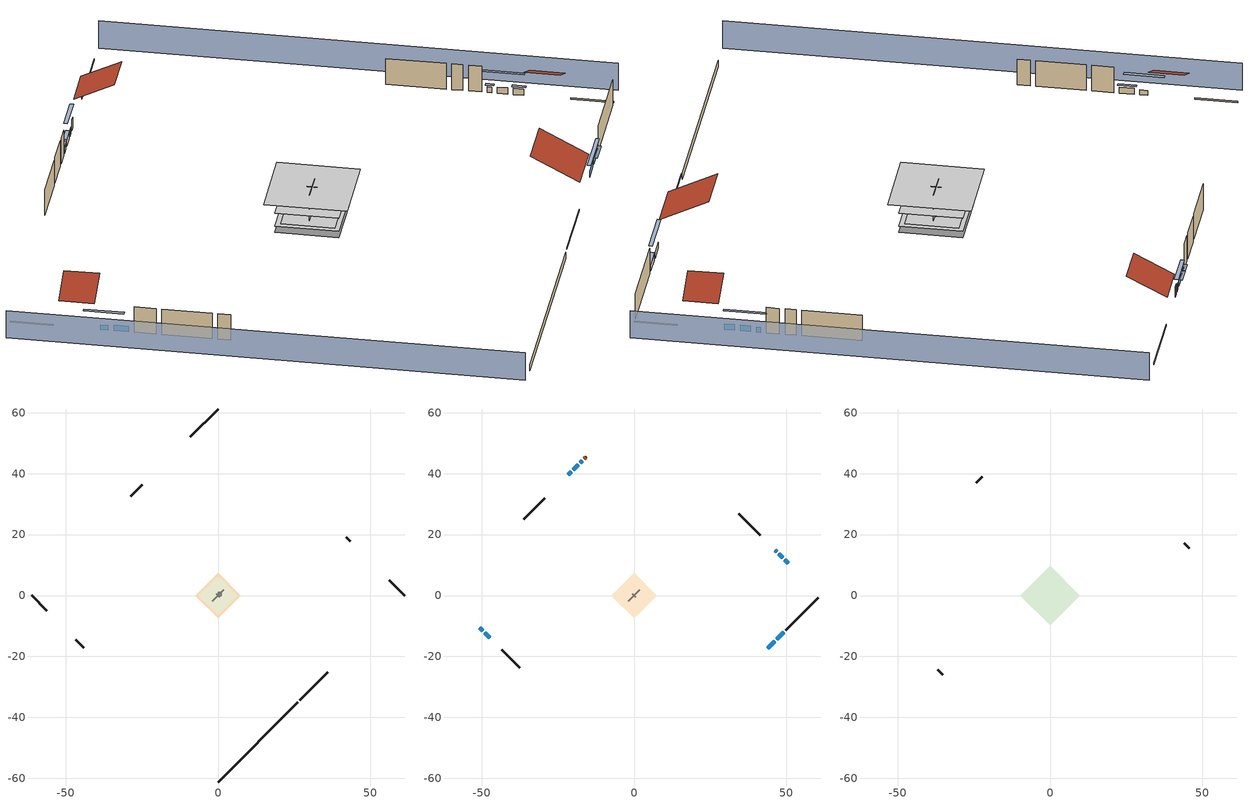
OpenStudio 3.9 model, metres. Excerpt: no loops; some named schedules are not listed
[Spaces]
garage 1
 floor foundation (Slab1 construction): -6.34,0 0,6.34 6.34,0 0,-6.34 z0
 wall outside (Wall1 construction): -46.63,-14.61 -44.04,-17.19 z0.3:5.18
 wall outside (Wall2 construction): -24.8,36.43 -28.68,32.55 z0.3:5.18
 wall outside (Wall12 construction): 43.47,17.76 42.18,19.05 z0.3:5.18
 wall to conditioned space 1 (Wall5 construction Reversed): -1.94,-1.94 1.94,1.94 z0.3:5.18
 wall to conditioned space 1 (Wall6 construction Reversed): 0.65,-0.65 -0.65,0.65 z0.3:5.18
crawlspace - vented 1
 floor foundation (Slab2 construction): -7.54,0 0,7.54 7.54,0 0,-7.54 z-0.91
 wall outside (RimJoist1 construction): 26.91,-34.32 35.98,-25.25 z0.3:0.61
 wall outside (RimJoist2 construction): -61.23,0 -56.19,-5.04 z0.3:0.61
 wall outside (RimJoist3 construction): 0,61.23 -9.07,52.16 z0.3:0.61
 wall outside (RimJoist4 construction): 61.23,0 56.19,5.04 z0.3:0.61
 wall foundation (FoundationWall1 construction): 0,-61.23 26.25,-34.98 z-0.91:0.3
furnace airloop ret air space
 floor adiabatic (AdiabaticConst): 0,0 0,1 1,1 1,0 z0
 wall adiabatic (AdiabaticConst): 0,1 0,0 1,0 1,1 0,1 z0:1
 ceiling adiabatic (AdiabaticConst): 1,0 1,1 0,1 0,0 z1
conditioned space 1
 floor to crawlspace - vented 1 (Floor1 construction): -7.54,0 0,7.54 7.54,0 0,-7.54 z0.3
 floor to garage 1 (Floor2 construction): -6.34,0 0,6.34 6.34,0 0,-6.34 z0.3
 floor adiabatic (AdiabaticFloorConstruction): -7.54,0 0,7.54 7.54,0 0,-7.54 z2.74
 wall outside (Wall3 construction): 49.87,-11.36 60.58,-0.66 z0.3:5.18
 wall outside (Wall4 construction): -43.38,-17.85 -37.44,-23.8 z0.3:5.18
 wall outside (Wall7 construction): -29.34,31.9 -36.24,24.99 z0.3:5.18
 wall outside (Wall8 construction): 41.52,19.71 34.4,26.84 z0.3:5.18
 wall outside (AdiabaticWallConstruction): 43.85,-17.38 46.2,-15.03 / 46.86,-14.37 49.21,-12.02 z0.3:1.4; -50.67,-10.57 -49.72,-11.52 z0.3:1.22; -49.06,-12.17 -47.28,-13.95 z0.3:1.43; -17.06,44.17 -17.69,43.54 z0.3:1.49; -18.35,42.88 -20.03,41.21 z0.3:1.37; -20.68,40.55 -21.66,39.58 z0.3:1.25; 48.77,12.46 47.54,13.7 / 50.67,10.57 49.43,11.8 z0.3:1.46; 46.88,14.35 46.33,14.9 z0.3:1.34
 wall outside (AdiabaticWallConstruction 1): -15.76,45.47 -16.41,44.83 z0.3:2.34
 window (WindowConstruction): 43.85,-17.38 46.2,-15.03 z0.3:1.4
 window (WindowConstruction 1): 46.86,-14.37 49.21,-12.02 z0.3:1.4
 window (WindowConstruction 2): -50.67,-10.57 -49.72,-11.52 z0.3:1.22
 window (WindowConstruction 3): -49.06,-12.17 -47.28,-13.95 z0.3:1.43
 window (WindowConstruction 4): -17.06,44.17 -17.69,43.54 z0.3:1.49
 window (WindowConstruction 5): -18.35,42.88 -20.03,41.21 z0.3:1.37
 window (WindowConstruction 6): -20.68,40.55 -21.66,39.58 z0.3:1.25
 window (WindowConstruction 7): 48.77,12.46 47.54,13.7 z0.3:1.46
 window (WindowConstruction 8): 46.88,14.35 46.33,14.9 z0.3:1.34
 window (WindowConstruction 9): 50.67,10.57 49.43,11.8 z0.3:1.46
 door (Door): -15.76,45.47 -16.41,44.83 z0.3:2.34
 ceiling adiabatic (AdiabaticFloorConstruction): 0,-7.54 7.54,0 0,7.54 -7.54,0 z2.74
attic - vented 1
 floor to conditioned space 1 (Floor3 construction Reversed): -9.85,0 0,9.85 9.85,0 0,-9.85 z5.18
 wall outside (Wall9 construction): -36.78,-24.45 -35.23,-26 z0.3:5.18
 wall outside (Wall10 construction): 45.68,15.56 44.13,17.1 z0.3:5.18
 wall outside (Wall11 construction): -22.31,38.92 -24.14,37.09 z0.3:5.18
 roof outside (Roof1 construction): 43.19,-18.04,5.18 37.33,-12.17,9.33 30.78,-18.73,9.33 36.64,-24.59,5.18
 roof outside (Roof2 construction): -51.32,-9.91,5.18 -47.56,-6.14,7.84 -51.77,-1.93,7.84 -55.53,-5.7,5.18
 roof outside (Roof3 construction): 51.32,9.91,5.18 47.56,6.14,7.84 51.77,1.93,7.84 55.53,5.7,5.18
 roof outside (Roof4 construction): -15.1,46.13,5.18 -10.3,41.32,8.58 -4.93,46.7,8.58 -9.73,51.5,5.18
shading: 64.47,3.23 3.23,64.47 / -64.47,-3.23 -3.23,-64.47 z0:5.18; 48.14,-13.09 41.91,-19.32 42.34,-19.75 48.57,-13.52 z4.15; 49.43,-11.8 46.65,-14.59 47.08,-15.02 49.86,-12.23 z1.71; -47.78,-13.45 -52.61,-8.63 -53.04,-9.06 -48.21,-13.89 z3.96; -47.07,-14.16 -49.28,-11.96 -49.71,-12.39 -47.5,-14.6 z1.74; -19.63,41.6 -15.12,46.11 -15.55,46.54 -20.06,42.03 z4.24; -20.24,40.99 -18.13,43.1 -18.57,43.53 -20.67,41.42 z1.68; -21.87,39.36 -20.47,40.77 -20.9,41.2 -22.3,39.79 z1.55; 45.6,15.64 50.71,10.52 51.14,10.95 46.03,16.07 z4.21; 46.12,15.11 47.09,14.14 47.53,14.57 46.55,15.55 z1.65; 49.21,12.02 50.88,10.35 51.31,10.78 49.64,12.45 z1.77
[Site]
Portland Intl Arpt_OR: Latitude {deg}=45.59; Longitude {deg}=-122.6; Time Zone {hr}=-8; Elevation {m}=33; Terrain=Suburbs; Keep Site Location Information=Yes
[Site:GroundTemperature:Shallow]
10.2558, 8.96328, 8.85977, 9.47314, 11.9355, 14.3863, 16.5111, 17.8571, 17.9714, 16.8767, 14.8061, 12.4304
[Site:WaterMainsTemperature]
Calculation Method=Schedule; Temperature Schedule=mains temperature schedule
[Building]
Building 1
[Material] Roughness=Rough
Name | Thickness {m} | Conductivity {W/m-K} | Density {kg/m3} | Specific Heat {J/kg-K} | Thermal Absorptance | Solar Absorptance | Visible Absorptance
slate or tile shingles | 0.01905 | 0.840978 | 1899.972 | 799.717 | 0.9 | 0.75 | 0.75
roof rigid ins | 0.00329814 | 0.029427 | 32.04 | 1214.23 | 0.9 | 0.7 | 0.7
osb sheathing 0.5 in. | 0.0127 | 0.115458 | 512.64 | 1214.23 | 0.9 | 0.6 | 0.6
composite shingle siding | 0.00635 | 0.162714 | 1121.4 | 1465.45 | 0.9 | 0.7 | 0.7
osb sheathing 0.5 in. 1 | 0.0127 | 0.115458 | 512.64 | 1214.23 | 0.9 | 0.7 | 0.7
wall stud and cavity | 0.1397 | 0.348479 | 139.0536 | 1170.24 | 0.9 | 0.6 | 0.6
wall rigid ins; floor rigid ins | 0.051816 | 0.029427 | 32.04 | 1214.23 | 0.9 | 0.7 | 0.7
wall stud and cavity 1 | 0.1397 | 0.207325 | 139.0536 | 1170.24 | 0.9 | 0.7 | 0.7
gypsum board | 0.0127 | 0.160291 | 801 | 837.4 | 0.9 | 0.6 | 0.6
wall rigid ins 1; wall rigid ins 2 | 0.051816 | 0.029427 | 32.04 | 1214.23
wall stud and cavity 2 | 0.1397 | 0.222524 | 139.0536 | 1170.24 | 0.9 | 0.7 | 0.7
rim joist stud and cavity | 0.0508 | 0.144151 | 50.32683 | 1063.81 | 0.9 | 0.6 | 0.6
floor stud and cavity | 0.1397 | 0.236196 | 92.3553 | 1139.71 | 0.9 | 0.7 | 0.7
osb sheathing 0.75 in. | 0.01905 | 0.115458 | 512.64 | 1214.23 | 0.9 | 0.7 | 0.7
floor covering | 0.0127 | 0.0433444 | 54.468 | 1339.84 | 0.9 | 0.6 | 0.6
ceiling loosefill ins | 0.254 | 0.0480833 | 16.02 | 1046.75 | 0.9 | 0.7 | 0.7
ceiling stud and cavity | 0.1397 | 0.104117 | 65.682 | 1177.47 | 0.9 | 0.7 | 0.7
concrete 4.0 in. | 0.1016 | 1.803125 | 2242.8 | 837.4 | 0.9 | 0.7 | 0.7
concrete 8.0 in. | 0.2032 | 1.803125 | 2242.8 | 837.4 | 0.9 | 0.7 | 0.7
soil 0.5 in. | 0.0127 | 1.9041 | 1842.3 | 418.7 | 0.9 | 0.7 | 0.7
wood siding; wood siding 1 | 0.0254 | 0.102417 | 544.68 | 1172.36
wall rigid ins 3; floor rigid ins 1 | 0.512978 | 0.029427 | 32.04 | 1214.23 | 0.9 | 0.7 | 0.7
wall stud and cavity 3 | 0.0889 | 0.380278 | 52.3479 | 1209.89 | 0.9 | 0.7 | 0.7
door material | 0.04445 | 0.0612267 | 512.64 | 1214.23 | 0.9 | 0.7 | 0.7
floor stud and cavity 1 | 0.1397 | 1.75129 | 37.0049 | 1207.88 | 0.9 | 0.7 | 0.7
wall stud and cavity 4 | 0.0889 | 0.391764 | 83.0341 | 1211.67 | 0.9 | 0.7 | 0.7
furniture material conditioned space 1; furniture material garage 1 | 0.1524 | 0.115458 | 640.8 | 1214.23 | 0.9 | 0.6 | 0.6
[Construction]
Roof1 construction; Roof2 construction; Roof3 construction; Roof4 construction: slate or tile shingles, roof rigid ins, osb sheathing 0.5 in.
Wall1 construction; Wall2 construction; Wall9 construction; Wall10 construction; Wall11 construction; Wall12 construction: composite shingle siding, osb sheathing 0.5 in. 1, wall stud and cavity
Wall3 construction; Wall4 construction: composite shingle siding, wall rigid ins, osb sheathing 0.5 in. 1, wall stud and cavity 1, gypsum board
Wall5 construction Reversed: gypsum board, wall stud and cavity 2, osb sheathing 0.5 in. 1, wall rigid ins 1
Wall6 construction Reversed: gypsum board, wall stud and cavity 2, osb sheathing 0.5 in. 1, wall rigid ins 2
Wall7 construction; Wall8 construction: composite shingle siding, wall rigid ins 2, osb sheathing 0.5 in. 1, wall stud and cavity 1, gypsum board
RimJoist1 construction; RimJoist2 construction; RimJoist3 construction; RimJoist4 construction: composite shingle siding, rim joist stud and cavity
Floor1 construction; Floor2 construction: floor stud and cavity, floor rigid ins, osb sheathing 0.75 in., floor covering
Floor3 construction Reversed: gypsum board, ceiling stud and cavity, ceiling loosefill ins
Slab1 construction: concrete 4.0 in.
FoundationWall1 construction: concrete 8.0 in.
Slab2 construction: soil 0.5 in.
WindowConstruction; WindowConstruction 1; WindowConstruction 2; WindowConstruction 3; WindowConstruction 4; WindowConstruction 5; WindowConstruction 6; WindowConstruction 7; WindowConstruction 8; WindowConstruction 9: WindowMaterial
AdiabaticWallConstruction: wood siding, wall rigid ins 3, wall stud and cavity 3, gypsum board
Door: door material
AdiabaticWallConstruction 1: wood siding 1, wall rigid ins 3, wall stud and cavity 3, gypsum board
AdiabaticFloorConstruction: floor stud and cavity 1, floor rigid ins 1, osb sheathing 0.75 in., floor covering
PartitionWallConstruction: gypsum board, wall stud and cavity 4, gypsum board
furniture construction conditioned space 1: furniture material conditioned space 1
furniture construction garage 1: furniture material garage 1
AdiabaticConst: Adiabatic
[WindowMaterial:SimpleGlazingSystem]
WindowMaterial: U-Factor {W/m2-K}=4.31528; Solar Heat Gain Coefficient=0.67
[Material:NoMass]
Adiabatic: Roughness=Rough; Thermal Resistance {m2-K/W}=176.1
[ThermalZone] Multiplier=1; Use Ideal Air Loads=No
Name | Volume {m3} | Thermostat
conditioned space | 749.83 | conditioned space temperature setpoint
attic - vented | 201.23
garage | 195.726
crawlspace - vented | 138.526
furnace airloop ret air zone | 1
[Sizing:Zone] Zone Cooling Design Supply Air Temperature Input Method=SupplyAirTemperature; Zone Cooling Design Supply Air Temperature {C}=14; Zone Cooling Design Supply Air Temperature Difference {deltaC}=11.11; Zone Heating Design Supply Air Temperature Input Method=SupplyAirTemperature; Zone Heating Design Supply Air Temperature {C}=40; Zone Heating Design Supply Air Temperature Difference {deltaC}=11.11; Zone Cooling Design Supply Air Humidity Ratio {kg-H2O/kg-air}=0.0085; Zone Heating Design Supply Air Humidity Ratio {kg-H2O/kg-air}=0.008; Cooling Design Air Flow Method=DesignDay; Heating Design Air Flow Method=DesignDay; Account for Dedicated Outdoor Air System=No; Dedicated Outdoor Air System Control Strategy=NeutralSupplyAir; Dedicated Outdoor Air Low Setpoint Temperature for Design {C}=autosize; Dedicated Outdoor Air High Setpoint Temperature for Design {C}=autosize; Zone Load Sizing Method=Sensible Load Only No Latent Load; Zone Latent Cooling Design Supply Air Humidity Ratio Input Method=HumidityRatioDifference; Zone Cooling Design Supply Air Humidity Ratio Difference {kgWater/kgDryAir}=0.005; Zone Latent Heating Design Supply Air Humidity Ratio Input Method=HumidityRatioDifference; Zone Humidification Design Supply Air Humidity Ratio Difference {kgWater/kgDryAir}=0.005; Sizing Option=Coincident
attic - vented; garage; crawlspace - vented; furnace airloop ret air zone
[Space]
Name | Thermal Zone | Volume {m3}
conditioned space 1 | conditioned space | 749.83
attic - vented 1 | attic - vented | 201.23
garage 1 | garage | 195.726
crawlspace - vented 1 | crawlspace - vented | 138.526
furnace airloop ret air space | furnace airloop ret air zone
[ThermostatSetpoint:DualSetpoint]
conditioned space temperature setpoint: Heating Setpoint Temperature Schedule=heating setpoint; Cooling Setpoint Temperature Schedule=cooling setpoint; Temperature Difference Between Cutout And Setpoint {deltaC}=0
[Foundation:Kiva] Wall Depth Below Slab {m}=0.2032
Name | Initial Indoor Air Temperature {C} | Wall Height Above Grade {m}
Foundation Kiva 1 | 13.4258 | 0.1016
Foundation Kiva 2 | 7.52769 | 0.3048
[Foundation:Kiva:Settings]
Soil Conductivity {W/m-K}=1.9041; Soil Density {kg/m3}=1842.3; Soil Specific Heat {J/kg-K}=418.7; Ground Solar Absorptivity=0.9; Ground Thermal Absorptivity=0.9; Ground Surface Roughness {m}=0.03; Far-Field Width {m}=40; Deep-Ground Boundary Condition=ZeroFlux; Deep-Ground Depth {m}=40; Minimum Cell Dimension {m}=0.2; Maximum Cell Growth Coefficient=3; Simulation Timestep=Timestep
[SurfaceProperty:ExposedFoundationPerimeter] Exposed Perimeter Calculation Method=TotalExposedPerimeter
Name | Total Exposed Perimeter {m}
Slab1 | 21.9456
Slab2 | 37.12464
[SurfaceProperty:IncidentSolarMultiplier] Incident Solar Multiplier=1; Incident Solar Multiplier Schedule=trans schedule winter=0.85 summer=0.7
Window1; Window2; Window3; Window4; Window5; Window6; Window7; Window8; Window9; Window10
[InternalMass:Definition] Design Level Calculation Method=SurfaceArea
Name | Construction | Surface Area {m2}
partition wall mass | PartitionWallConstruction | 307.509
furniture mass conditioned space 1 | furniture construction conditioned space 1 | 123.004
furniture mass garage 1 | furniture construction garage 1 | 8.02682
[InternalMass] Multiplier=1
Name | Internal Mass Definition | Space or SpaceType
partition wall mass | partition wall mass | conditioned space 1
furniture mass conditioned space 1 | furniture mass conditioned space 1 | conditioned space 1
furniture mass garage 1 | furniture mass garage 1 | garage 1
[EnergyManagementSystem:Sensor]
Name | Output Variable or Output Meter Index Key | Output Variable or Output Meter
water_heater_amb_temp | garage | Zone Mean Air Temperature
water_heater_amb_rh | garage | Zone Air Relative Humidity
water_heater_T_set | water heater setpoint | Schedule Value
out_pb_s |  | Site Outdoor Air Barometric Pressure
out_wt_s |  | Site Outdoor Air Humidity Ratio
site_vw_s |  | Site Wind Speed
cool_season | cooling season schedule | Schedule Value
furnace_airloop_AH_MFR_s | Node 7 | System Node Mass Flow Rate
furnace_airloop_AH_VFR_s | Node 7 | System Node Current Density Volume Flow Rate
furnace_airloop_AH_Tout_s | Node 7 | System Node Temperature
furnace_airloop_AH_Wout_s | Node 7 | System Node Humidity Ratio
furnace_airloop_RA_T_s | Node 10 | System Node Temperature
furnace_airloop_Ra_W_s | Node 10 | System Node Humidity Ratio
furnace_airloop_0_DZ_T_s | crawlspace - vented | Zone Air Temperature
furnace_airloop_0_DZ_W_s | crawlspace - vented | Zone Mean Air Humidity Ratio
natural_vent_s | natural vent schedule | Schedule Value
htg_sp_s | heating setpoint | Schedule Value
clg_sp_s | cooling setpoint | Schedule Value
htg_load_cond |  | Heating:EnergyTransfer:Zone:CONDITIONED SPACE
clg_load_cond |  | Cooling:EnergyTransfer:Zone:CONDITIONED SPACE
htg_load_duct |  | Heating:EnergyTransfer:Zone:FURNACE AIRLOOP RET AIR ZONE
clg_load_duct |  | Cooling:EnergyTransfer:Zone:FURNACE AIRLOOP RET AIR ZONE
s_conv | Floor1 | Surface Inside Face Convection Heat Gain Energy
s_ig | Floor1 | Surface Inside Face Internal Gains Radiation Heat Gain Energy
s_sol | Floor1 | Surface Inside Face Solar Radiation Heat Gain Energy
s_lgt | Floor1 | Surface Inside Face Lights Radiation Heat Gain Energy
s_surf | Floor1 | Surface Inside Face Net Surface Thermal Radiation Heat Gain Energy
s_conv_1 | Floor2 | Surface Inside Face Convection Heat Gain Energy
s_ig_1 | Floor2 | Surface Inside Face Internal Gains Radiation Heat Gain Energy
s_sol_1 | Floor2 | Surface Inside Face Solar Radiation Heat Gain Energy
s_lgt_1 | Floor2 | Surface Inside Face Lights Radiation Heat Gain Energy
s_surf_1 | Floor2 | Surface Inside Face Net Surface Thermal Radiation Heat Gain Energy
s_conv_2 | Floor3 | Surface Inside Face Convection Heat Gain Energy
s_ig_2 | Floor3 | Surface Inside Face Internal Gains Radiation Heat Gain Energy
s_sol_2 | Floor3 | Surface Inside Face Solar Radiation Heat Gain Energy
s_lgt_2 | Floor3 | Surface Inside Face Lights Radiation Heat Gain Energy
s_surf_2 | Floor3 | Surface Inside Face Net Surface Thermal Radiation Heat Gain Energy
s_conv_3 | inferred conditioned ceiling | Surface Inside Face Convection Heat Gain Energy
s_ig_3 | inferred conditioned ceiling | Surface Inside Face Internal Gains Radiation Heat Gain Energy
s_sol_3 | inferred conditioned ceiling | Surface Inside Face Solar Radiation Heat Gain Energy
s_lgt_3 | inferred conditioned ceiling | Surface Inside Face Lights Radiation Heat Gain Energy
s_surf_3 | inferred conditioned ceiling | Surface Inside Face Net Surface Thermal Radiation Heat Gain Energy
s_conv_4 | inferred conditioned floor | Surface Inside Face Convection Heat Gain Energy
s_ig_4 | inferred conditioned floor | Surface Inside Face Internal Gains Radiation Heat Gain Energy
s_sol_4 | inferred conditioned floor | Surface Inside Face Solar Radiation Heat Gain Energy
s_lgt_4 | inferred conditioned floor | Surface Inside Face Lights Radiation Heat Gain Energy
s_surf_4 | inferred conditioned floor | Surface Inside Face Net Surface Thermal Radiation Heat Gain Energy
ss_sol | Door1 | Surface Inside Face Solar Radiation Heat Gain Energy
ss_lgt | Door1 | Surface Inside Face Lights Radiation Heat Gain Energy
ss_conv | Door1 | Surface Inside Face Convection Heat Gain Energy
ss_ig | Door1 | Surface Inside Face Internal Gains Radiation Heat Gain Energy
ss_surf | Door1 | Surface Inside Face Net Surface Thermal Radiation Heat Gain Energy
ss_conv_1 | Window1 | Surface Inside Face Convection Heat Gain Energy
ss_ig_1 | Window1 | Surface Inside Face Internal Gains Radiation Heat Gain Energy
ss_surf_1 | Window1 | Surface Inside Face Net Surface Thermal Radiation Heat Gain Energy
ss_trans_in | Window1 | Surface Window Transmitted Solar Radiation Rate
ss_back_out | Window1 | Surface Window Shortwave from Zone Back Out Window Heat Transfer Rate
ss_trans_out | Window1 | Surface Inside Face Initial Transmitted Diffuse Transmitted Out Window Solar Radiation Rate
ss_conv_2 | Window10 | Surface Inside Face Convection Heat Gain Energy
ss_ig_2 | Window10 | Surface Inside Face Internal Gains Radiation Heat Gain Energy
ss_surf_2 | Window10 | Surface Inside Face Net Surface Thermal Radiation Heat Gain Energy
ss_trans_in_1 | Window10 | Surface Window Transmitted Solar Radiation Rate
ss_back_out_1 | Window10 | Surface Window Shortwave from Zone Back Out Window Heat Transfer Rate
ss_trans_out_1 | Window10 | Surface Inside Face Initial Transmitted Diffuse Transmitted Out Window Solar Radiation Rate
ss_conv_3 | Window2 | Surface Inside Face Convection Heat Gain Energy
ss_ig_3 | Window2 | Surface Inside Face Internal Gains Radiation Heat Gain Energy
ss_surf_3 | Window2 | Surface Inside Face Net Surface Thermal Radiation Heat Gain Energy
ss_trans_in_2 | Window2 | Surface Window Transmitted Solar Radiation Rate
ss_back_out_2 | Window2 | Surface Window Shortwave from Zone Back Out Window Heat Transfer Rate
[OtherEquipment:Definition] Design Level Calculation Method=EquipmentLevel
Name | Design Level {W} | Fraction Latent | Fraction Radiant | Fraction Lost
water heater sens; furnace airloop_0 SupSensLkToCond; furnace airloop_0 SupCondToLv; furnace airloop_0 RetCondToRP; furnace airloop_0 RetSensLkToRP; furnace airloop_0 SupCondToDZ; furnace airloop_0 RetCondToDZ; furnace airloop_0 SupSensLkToDZ; mech vent house fan sensible load | 0 | 0 | 0 | 0
water heater lat; general water use latent; furnace airloop_0 SupLatLkToCond; furnace airloop_0 RetLatLkToRP; furnace airloop_0 SupLatLkToDZ; mech vent house fan latent load | 0 | 1 | 0 | 0
water heater energy adjustment1 | 0.01 | 0 | 0 | 1
clothes dryer 2; cooking range 2 | 0 | 0 | 0 | 1
general water use sensible | 0 | 0 | 0.6 | 0
[OtherEquipment]
Name | Other Equipment Definition | Space or SpaceType | Schedule | Fuel Type
water heater sens | water heater sens | garage 1 | Always On Discrete
water heater lat | water heater lat | garage 1 | Always On Discrete
water heater energy adjustment1 | water heater energy adjustment1 | garage 1 | Always On Discrete | Electricity
clothes dryer 1 | clothes dryer 2 | conditioned space 1 | clothes dryer schedule | Electricity
cooking range 1 | cooking range 2 | conditioned space 1 | cooking range schedule | NaturalGas
general water use sensible | general water use sensible | conditioned space 1 | general water use schedule
general water use latent | general water use latent | conditioned space 1 | general water use schedule
furnace airloop_0 SupSensLkToCond | furnace airloop_0 SupSensLkToCond | conditioned space 1 | Always On Discrete
furnace airloop_0 SupLatLkToCond | furnace airloop_0 SupLatLkToCond | conditioned space 1 | Always On Discrete
furnace airloop_0 SupCondToLv | furnace airloop_0 SupCondToLv | conditioned space 1 | Always On Discrete
furnace airloop_0 RetCondToRP | furnace airloop_0 RetCondToRP | furnace airloop ret air space | Always On Discrete
furnace airloop_0 RetSensLkToRP | furnace airloop_0 RetSensLkToRP | furnace airloop ret air space | Always On Discrete
furnace airloop_0 RetLatLkToRP | furnace airloop_0 RetLatLkToRP | furnace airloop ret air space | Always On Discrete
furnace airloop_0 SupCondToDZ | furnace airloop_0 SupCondToDZ | crawlspace - vented 1 | Always On Discrete
furnace airloop_0 RetCondToDZ | furnace airloop_0 RetCondToDZ | crawlspace - vented 1 | Always On Discrete
furnace airloop_0 SupSensLkToDZ | furnace airloop_0 SupSensLkToDZ | crawlspace - vented 1 | Always On Discrete
furnace airloop_0 SupLatLkToDZ | furnace airloop_0 SupLatLkToDZ | crawlspace - vented 1 | Always On Discrete
mech vent house fan sensible load | mech vent house fan sensible load | conditioned space 1 | Always On Discrete
mech vent house fan latent load | mech vent house fan latent load | conditioned space 1 | Always On Discrete
[ElectricEquipment:Definition] Design Level Calculation Method=EquipmentLevel; Fraction Latent=0
Name | Design Level {W} | Fraction Radiant | Fraction Lost
clothes washer; clothes dryer; dishwasher; cooking range; whole house fan; mech vent house fan | 0 | 0 | 1
fridge | 45.9075 | 0.6 | 0
mech vent house fan cfis | 0 | 0 | 0
[ElectricEquipment] Space or SpaceType=conditioned space 1
Name | Electric Equipment Definition | Schedule
clothes washer | clothes washer | clothes washer schedule
clothes dryer | clothes dryer | clothes dryer schedule
dishwasher | dishwasher | dishwasher schedule
fridge | fridge | fridge schedule
cooking range | cooking range | cooking range schedule
whole house fan | whole house fan | Always On Discrete
mech vent house fan | mech vent house fan | mech vent house fan schedule
mech vent house fan cfis | mech vent house fan cfis | mech vent house fan cfis schedule
[WaterUse:Equipment:Definition] Peak Flow Rate {m3/s}=0
clothes washer; dishwasher
[ZoneMixing] Schedule=Always On Continuous; Design Flow Rate Calculation Method=Flow/Zone; Design Flow Rate {m3/s}=0
Name | Zone or Space | Source Zone or Space
furnace airloop_0 ZoneMixDZToCond mix | conditioned space | crawlspace - vented
furnace airloop_0 ZoneMixCondToDZ mix | crawlspace - vented | conditioned space
whole house fan mix | attic - vented | conditioned space
[SpaceInfiltration:DesignFlowRate] Schedule=Always On Discrete
Name | Space or SpaceType | Design Flow Rate Calculation Method | Design Flow Rate {m3/s} | Air Changes per Hour {1/hr} | Constant Term Coefficient | Temperature Term Coefficient | Velocity Term Coefficient | Velocity Squared Term Coefficient
natural vent flow; whole house fan flow; infil flow | conditioned space 1 | Flow/Space | 0
infil crawlspace - vented 1 | crawlspace - vented 1 | AirChanges/Hour |  | 2.6013 | 1 | 0 | 0 | 0
crawlspace_vented 1 duct leakage imbalance infil flow | crawlspace - vented 1 | Flow/Space | 0
[SpaceInfiltration:EffectiveLeakageArea] Schedule=Always On Discrete
Name | Space or SpaceType | Effective Air Leakage Area {cm2} | Stack Coefficient | Wind Coefficient
infil garage 1 | garage 1 | 203.878 | 0.000129147 | 4.64657e-05
infil attic - vented 1 | attic - vented 1 | 6462.31 | 0.000216513 | 4.50757e-05
